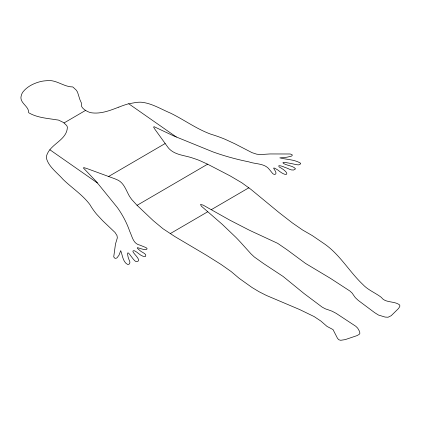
<?xml version="1.0" encoding="UTF-8"?>
<svg xmlns="http://www.w3.org/2000/svg" width="421" height="421" viewBox="0 0 421 421"><rect width="100%" height="100%" fill="white"/><g stroke="black" fill="none" stroke-linecap="round" stroke-linejoin="round"><path stroke-width="0.63" d="M118.838 107.102C110.313 110.413 101.282 113.996 91.962 112.86A15.261 9.183 -10.8 0 1 89.352 112.26C86.447 111.139 83.347 109.444 81.721 106.671A9.904 5.962 -10.8 0 1 81.432 105.418L81.364 102.934L79.901 99.624L77.506 92.078L76.317 90.194L73.312 87.384A4.589 2.763 -10.8 0 0 72.67 86.931C63.429 86.91 55.919 79.09 46.257 80.748A20.04 12.062 -10.8 0 0 40.784 81.506C34.096 83.169 27.37 86.347 23.023 91.857A20.04 12.062 -10.8 0 0 21.35 95.272C18.671 102.892 29.107 105.897 28.623 112.612A4.589 2.763 -10.8 0 0 29.27 113.06C37.543 117.764 47.505 118.312 56.688 119.843A9.904 5.962 -10.8 0 1 58.624 120.143L63.455 122.469L66.655 125.495A15.261 9.183 -10.8 0 1 67.355 127.21C67.102 139.788 51.33 143.572 47.063 154.433A26.512 15.956 -10.8 0 0 46.305 157.396C47.768 166.106 57.351 172.805 62.955 179.272C71.759 187.908 82.563 194.707 89.947 204.669A161.811 97.377 -10.8 0 0 96.551 214.126L102.756 220.793L115.075 232.513L117.012 235.592L117.333 237.881L115.475 244.048L113.723 256.936L114.959 258.315L116.007 258.273A4.268 2.568 -10.8 0 0 117.054 257.784L118.99 255.184L120.716 250.637C122.527 255.131 122.779 261.994 127.616 264.467C130.226 264.809 130.373 261.757 129.189 260.152A116.343 70.018 -10.8 0 1 128.51 258.278A132.431 79.701 -10.8 0 1 128.084 256.957C125.611 245.38 133.41 261.967 136.515 261.625C144.15 260.952 127.916 249.832 134.504 250.784C138.162 252.384 141.251 257.094 145.529 256.5C147.392 253.689 141.214 252.242 139.914 250.532C131.694 243.817 144.677 251.569 146.829 249.137A1.347 0.81 -10.8 0 0 147.087 248.595L146.061 247.632L142.482 246.169A146.971 88.447 -10.8 0 1 140.072 245.175C133.162 243.912 132.299 236.644 129.736 231.361A239.628 144.214 -10.8 0 0 117.375 207.569L95.872 181.077L83.332 167.932L83.979 167.632L86.752 168.5A32.991 19.855 -10.8 0 1 87.657 168.81L114.307 178.588A41.584 25.028 -10.8 0 1 116.317 179.43C123.569 181.909 125.842 189.729 129.168 195.749A97.283 58.545 -10.8 0 0 131.999 199.801L137.067 205.327L153.286 220.678L163.027 228.756L174.92 236.591L206.185 255.1L221.188 264.53L231.224 271.603L239.123 278.297L251.484 287.111A30.817 18.545 -10.8 0 0 252.232 287.617L259.099 291.748L266.446 295.468L299.536 309.493L314.14 316.576L320.881 321.06L327.033 326.417L333.011 329.569L337.558 338.421L338.852 339.768L340.7 340.294L345.162 339.626L357.045 335.616L359.334 334.274L359.908 333.185L359.376 331.106L357.703 328.17L355.808 326.291L336.1 313.313L332.074 311.203L327.449 309.524A22.371 13.461 -10.8 0 1 325.28 308.788L322.191 307.141L304.088 293.569L283.086 276.439L263.614 263.599L254.305 256.968L251.027 253.895L240.849 242.601A405.397 243.975 -10.8 0 0 235.934 237.407L222.199 224.277L201.301 206.116L200.507 204.427L203.075 205.085L229.54 219.999L248.79 229.908A405.397 243.975 -10.8 0 0 256.457 233.502L277.671 243.343L287.18 249.858L305.467 263.388L330.317 278.276L349.872 291L352.167 293.111A22.371 13.461 -10.8 0 1 353.119 294.558L355.319 297.647L358.25 300.394L374.632 312.635L378.495 315.05L385.068 317.06L388.03 317.245L391.177 315.713L398.503 308.525L399.787 306.525L399.787 305.088C394.672 300.705 385.415 303.294 381.315 297.363C375.374 292.795 367.996 290.085 362.791 284.433C349.63 271.945 340.468 255.594 325.691 244.78A30.817 18.545 -10.8 0 0 324.97 244.259L312.324 235.613L302.583 229.992L292.448 222.977L279.076 212.594L250.879 189.334L241.849 182.793L230.113 175.878L207.616 164.19L199.449 160.469A97.283 58.545 -10.8 0 0 193.376 158.307C185.44 155.328 175.699 155.344 169.374 149.002A40.753 24.523 -10.8 0 1 167.932 147.318L155.07 129.5A32.991 19.855 -10.8 0 1 154.665 128.9L153.56 127.058L154.081 126.674L173.473 135.825L212.889 151.876A239.628 144.214 -10.8 0 0 248.906 161.869C255.794 164.316 264.856 163.169 269.535 169.684A146.971 88.447 -10.8 0 1 270.871 171.305L272.829 173.71L274.245 174.447A1.347 0.81 -10.8 0 0 275.108 174.331C278.934 172.815 268.13 164.016 277.913 170.063C287.732 178.399 291.158 173.315 279.139 166.937C276.66 164.085 283.996 166.837 284.828 167.379C288.017 167.995 292.653 172.1 295.531 168.9C293.411 165.658 286.643 165.674 283.201 163.264C281.396 161.175 288.048 163.143 289.001 163.122A132.431 79.701 -10.8 0 1 291.027 163.511A116.343 70.018 -10.8 0 1 293.884 164.111C295.795 164.406 300.157 166.069 300.689 163.29C294.584 159.427 286.643 159.627 279.802 157.87L287.054 157.186L291.29 156.186A4.268 2.568 -10.8 0 0 292.142 155.565L292.306 154.902L290.264 153.991L269.987 153.949L260.199 154.575L256.647 154.165L252.021 152.655L234.839 143.772L224.993 139.23A161.811 97.377 -10.8 0 0 210.821 134.183C196.554 128.984 184.166 119.801 170.573 113.144C160.917 109.139 151.576 103.087 140.972 102.192A26.512 15.956 -10.8 0 0 136.283 102.408L128.758 103.792L176.325 137.009M64.108 122.911L85.552 110.407M108.671 176.457L165.111 143.545M137.067 205.327L207.616 164.19M170.216 233.639L207.79 211.726M211.242 209.711L248.885 187.761M49.894 149.776L97.461 182.993M118.864 107.134A59.319 35.701 -10.8 0 1 128.731 103.734"/></g></svg>
